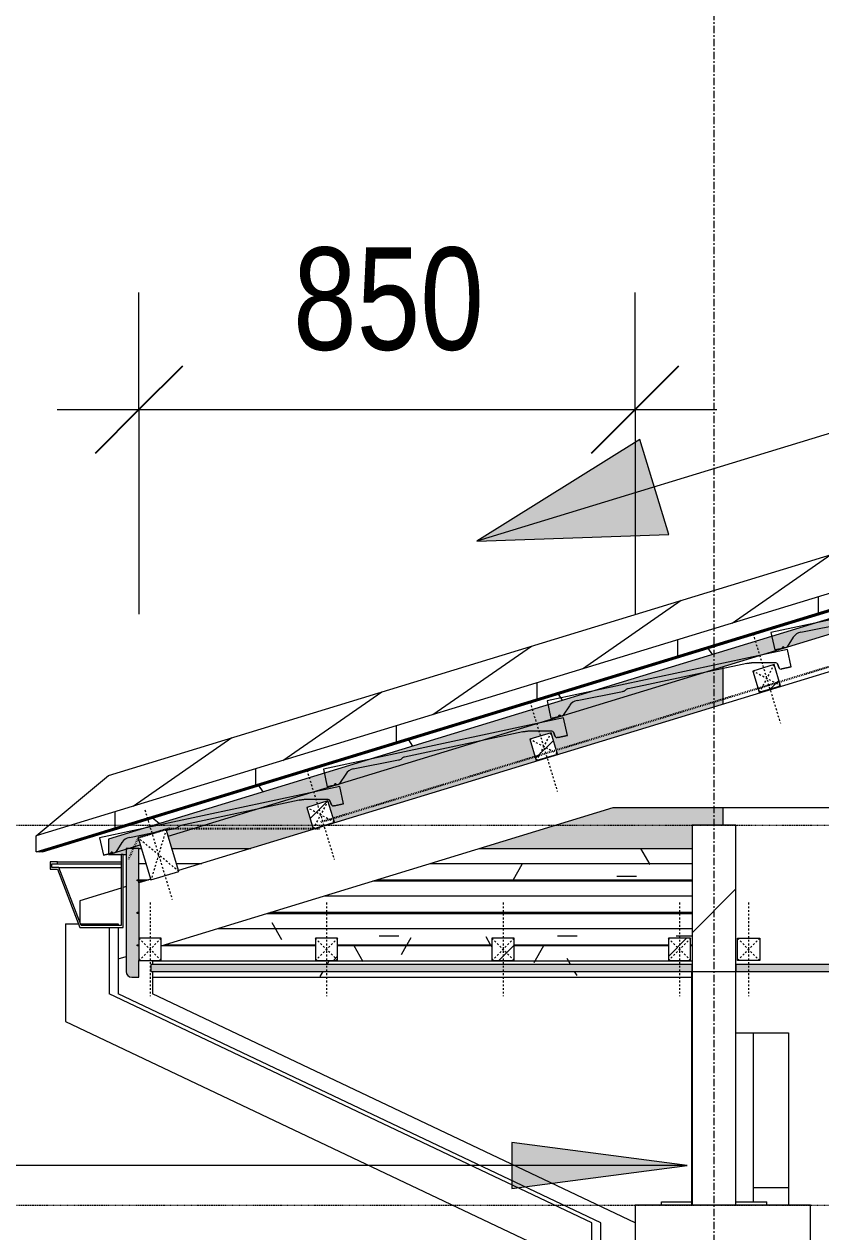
# Model space of a CAD drawing. Header units: millimetres. Extents: x -12186 to 152825, y -4386 to 9463.
# Drawn here: x -2076 to -714, y 2760 to 4824 of the extents above; entities that cross this region are included whole.
import ezdxf

# ---------------------------------------------------------------- set-up
doc = ezdxf.new("R2010")
doc.units = ezdxf.units.MM
for name, pattern in [('1000 Dashed', [2, 1, -1]), ('Dash', [6.35, 3.175, -3.175]), ('Dash 1_5mm', [3, 1.5, -1.5]), ('Grid Line', [22.225, 12.7, -3.175, 3.175, -3.175])]:
    doc.linetypes.add(name, pattern=pattern)
for name, color, linetype, lineweight in [('A-ANNO-DIMS', 211, 'Continuous', 5), ('A-ANNO-DIMS-100', 211, 'Continuous', 5), ('A-CLNG', 13, 'Continuous', 9), ('A-CLNG-PATT', 13, 'Continuous', 9), ('A-DETL', 90, 'Continuous', 5), ('A-DETL-GENF', 92, 'Continuous', 5), ('A-DETL-GENF-HDLN', 1, 'Dash', 5), ('A-DETL-THIN', 151, 'Continuous', 5), ('A-FLOR-LEVL', 51, 'Continuous', 5), ('A-GENM', 13, 'Continuous', 9), ('A-GLAZ', 151, 'Continuous', 9), ('A-GLAZ-CWMG', 51, 'Continuous', 5), ('A-ROOF', 132, 'Continuous', 9), ('A-ROOF-MCUT', 132, 'Continuous', 5), ('A-ROOF-OTLN', 132, 'Continuous', 9), ('A-ROOF-PATT', 132, 'Continuous', 9), ('A-WALL-PATT', 111, 'Continuous', 9), ('G-ANNO-DIMS', 111, 'Continuous', 5), ('G-ANNO-TEXT', 231, 'Continuous', 5), ('I-WALL', 2, 'Continuous', 9), ('S-BEAM', 12, 'Continuous', 5), ('S-COLS', 52, 'Continuous', 5), ('S-FSTN', 2, 'Continuous', 5), ('S-GRID', 1, 'Continuous', 5)]:
    doc.layers.add(name, color=color, linetype=linetype, lineweight=lineweight)
doc.styles.add('Arial_3', font='arial.ttf', dxfattribs={"width": 0.8, "height": 175})
doc.dimstyles.new('SVA_Arc_Length-1_8mm_BLUE', dxfattribs={"dimscale": 304.8, "dimtxt": 178.545395, "dimasz": 0.492126, "dimexe": 0.656168, "dimexo": 0.0625, "dimgap": 0.164042, "dimtad": 1, "dimdec": 0, "dimrnd": 5, "dimzin": 0, "dimdsep": 46, "dimtxsty": 'Arial_3', "dimblk1": 'OBLIQUE', "dimblk2": 'OBLIQUE', "dimsah": 1, "dimcen": 0.09, "dimdle": 0.459318, "dimazin": 0, "dimtfac": 1, "dimtdec": 4, "dimtix": 1, "dimtmove": 0, "dimatfit": 3, "dimfxl": 1.148294, "dimfxlon": 1, "dimtvp": 1, "dimtfill": 1, "dimtolj": 1, "dimtzin": 0, "dimarcsym": 2})
pattern_1 = [(50, (-1469.1, 2452.9), (728.737, -63.756), [76.2, -838.2]), (355, (-1469.1, 2452.9), (-140.972, 764.228), [60.96, -670.56]), (100.451, (-1408.4, 2447.6), (587.77, 700.467), [64.76, -712.36]), (46.184, (-1469.1, 2656.1), (1084.316, -168.17), [114.3, -1257.3]), (96.636, (-1378.7, 2642.1), (949.61, 989.71), [97.14, -1068.54]), (351.184, (-1469.1, 2656.1), (949.62, 989.7), [91.44, -1005.84]), (21, (-1367.5, 2605.3), (606.458, -409.06), [76.2, -838.2]), (326, (-1367.5, 2605.3), (247.208, 736.753), [60.96, -670.56]), (71.451, (-1317, 2571.2), (853.668, 327.685), [64.76, -712.36]), (37.5, (-1469.1, 2452.91), (12.3547, 338.22), [33.528, -628.904, 33.528, -647.192, -673.1]), (37.5, (-1469.1, 2452.91), (12.3547, 338.22), [-1343.152, 33.528, -639.572]), (7.5, (-1469.1, 2452.9), (267.279, 400.722), [33.528, -354.584, 33.528, -613.664, -256.54]), (7.5, (-1469.1, 2452.9), (267.279, 400.722), [-1035.304, 33.528, -223.012]), (327.5, (-1695.67, 2452.91), (542.3633, -22.9153), [33.528, -220.472, 33.528, -1810.512]), (327.5, (-1695.67, 2452.91), (542.3633, -22.9153), [-287.528, -758.952, 33.528, -1018.032]), (317.5, (-1797.28, 2452.9), (592.517, 101.707), [33.528, -296.672, 33.528, -492.76, -746.76]), (317.5, (-1797.28, 2452.9), (592.517, 101.707), [-856.488, 33.528, -713.232])]
pattern_2 = [(0, (-1469.11, 2452.91), (406.4, 101.6), [33.528, -271.272, 33.528, -271.272, -1625.6]), (0, (-1469.11, 2452.91), (406.4, 101.6), [-609.6, 33.528, -576.072, 33.528, -271.272, -711.2]), (0, (-1469.11, 2452.91), (406.4, 101.6), [-1524, 33.528, -169.672, 33.528, -474.472]), (120, (-1316.71, 2503.72), (-291.188, 301.153), [33.528, -271.272, 33.528, -271.272, -1625.6]), (120, (-1316.71, 2503.72), (-291.188, 301.153), [-609.6, 33.528, -576.072, 33.528, -271.272, -711.2]), (120, (-1316.71, 2503.72), (-291.188, 301.153), [-1524, 33.528, -169.672, 33.528, -474.472]), (240, (-1265.91, 2706.91), (-115.212, -402.753), [33.528, -271.272, 33.528, -1896.872]), (240, (-1265.91, 2706.91), (-115.212, -402.753), [-338.328, -271.272, 33.528, -576.072, -1016]), (240, (-1265.91, 2706.91), (-115.212, -402.753), [-1219.2, 33.528, -271.272, 33.528, -677.672]), (240, (-1265.91, 2706.91), (-115.212, -402.753), [-1557.528, -169.672, 33.528, -474.472])]
pattern_3 = [(45, (-1469.1, 2452.91), (-141.4214, 141.4214), [])]

# ---------------------------------------------------------------- blocks, each defined once
blk = doc.blocks.new('Downpipe - Downpipe-1373825-Section A-A')
at = {"layer": 'A-GENM', "lineweight": 5}
for p, q in [((-1930.1, 3286.5), (-1915.1, 3286.5)), ((-1915.1, 3286.5), (-1915.1, 3283.3)), ((-1915.1, 3280.1), (-1915.1, 3166.5)), ((-1090.1, 2775), (-1915.1, 3166.5)), ((-1090.1, 992), (-1090.1, 2775))]:
    blk.add_line(p, q, dxfattribs=at)
blk = doc.blocks.new('Downpipe - Downpipe-V204-Section A-A')
at = {"layer": 'A-GENM', "lineweight": 5}
for p, q in [((-1856.3, 3223.5), (-1856.3, 3217)), ((-1856.3, 3205), (-1856.3, 3166.5)), ((-1031.3, 2775), (-1856.3, 3166.5))]:
    blk.add_line(p, q, dxfattribs=at)
blk = doc.blocks.new('Downpipe - Downpipe-V205-Section A-A')
at = {"layer": 'A-GENM', "lineweight": 5}
for p, q in [((-2005.1, 3286.5), (-1983, 3286.5)), ((-2005.1, 3286.5), (-2005.1, 3119)), ((-1979.5, 3286.5), (-1930.1, 3286.5)), ((-1930.1, 3286.5), (-1930.1, 3283.3)), ((-1930.1, 3280.1), (-1930.1, 3166.5)), ((-1105.1, 2775), (-1930.1, 3166.5)), ((-2005.1, 3119), (-1180.1, 2727.6)), ((-1105.1, 990.2), (-1105.1, 2775))]:
    blk.add_line(p, q, dxfattribs=at)
blk = doc.blocks.new('Structural Connections 1 - Structural Connections 1-1359859-Section A-A')
at = {"layer": 'S-FSTN'}
h = blk.add_hatch(dxfattribs=at)
h.set_pattern_fill('FP_60', color=256, style=0, pattern_type=2)
h.set_pattern_definition(pattern_3)
h.paths.add_polyline_path([(22038.2, 3205), (22113.2, 3205), (22113.2, 3455), (22038.2, 3454.6), (22038.2, 3259.9)])
h.paths.add_polyline_path([(-881.8, 3205), (-858.8, 3205), (-858.8, 3455), (-933.8, 3455), (-933.8, 3205)])
for p, q in [((-858.8, 3455), (-933.8, 3455)), ((-933.8, 3455), (-933.8, 3205)), ((-858.8, 3205), (-858.8, 3455)), ((-933.8, 3205), (-858.8, 3205))]:
    blk.add_line(p, q, dxfattribs=at)
blk = doc.blocks.new('Timber Truss - Timber Truss-1376232-Section A-A')
at = {"layer": 'S-BEAM'}
for p, q in [((-1909.5, 3347.3), (-1980.3, 3325.6)), ((-1901.3, 3349.8), (-1906.3, 3348.2)), ((-1980.3, 3325.6), (-1980.3, 3288.9)), ((-1914.8, 3226.4), (-1901.3, 3230.5))]:
    blk.add_line(p, q, dxfattribs=at)
blk = doc.blocks.new('Rectangular Mullion - 30x75-1460575-Section A-A')
at = {"layer": 'A-GLAZ-CWMG'}
blk.add_line((-934, 2805), (-934, 3205), dxfattribs=at)
blk = doc.blocks.new('Rectangular Mullion - Sheerclip 15 - 75x50 Aluminium Top and Side A Edge Frame-1463168-Section A-A')
at = {"layer": 'A-GLAZ-CWMG'}
blk.add_line((-769.3, 2835), (-828.8, 2835), dxfattribs=at)
blk = doc.blocks.new('Rectangular Mullion - 30x75-1460576-Section A-A')
at = {"layer": 'A-GLAZ-CWMG'}
blk.add_line((-828.8, 2811), (-828.8, 3100), dxfattribs=at)
blk = doc.blocks.new('Windows 1 - Windows 1-1464804-Section A-A')
at = {"layer": 'A-GLAZ', "lineweight": 5}
for p, q in [((-986.3, 2811), (-934, 2811)), ((-986.3, 2805), (-986.3, 2811)), ((-858.8, 2811), (-806.3, 2811)), ((-806.3, 2805), (-806.3, 2811))]:
    blk.add_line(p, q, dxfattribs=at)
blk = doc.blocks.new('Repeating Detail - Timber _38 x 38_-372870-Section A-A')
at = {"layer": 'A-DETL-GENF'}
h = blk.add_hatch(dxfattribs=at)
h.set_pattern_fill('FP_60', color=256, style=0, pattern_type=2)
h.set_pattern_definition(pattern_3)
h.paths.add_polyline_path([(-818.9, 3682.1), (-782.5, 3693.2), (-793.7, 3729.5), (-830, 3718.4)])
h = blk.add_hatch(dxfattribs=at)
h.set_pattern_fill('FP_60', color=256, style=0, pattern_type=2)
h.set_pattern_definition(pattern_3)
h.paths.add_polyline_path([(-1200.2, 3565.5), (-1163.9, 3576.6), (-1175, 3612.9), (-1211.3, 3601.8)])
h = blk.add_hatch(dxfattribs=at)
h.set_pattern_fill('FP_60', color=256, style=0, pattern_type=2)
h.set_pattern_definition(pattern_3)
h.paths.add_polyline_path([(-1581.5, 3448.9), (-1545.2, 3460), (-1556.3, 3496.4), (-1592.6, 3485.3)])
for p, q in [((-793.7, 3729.5), (-830, 3718.4)), ((-830, 3718.4), (-818.9, 3682.1)), ((-782.5, 3693.2), (-793.7, 3729.5)), ((-818.9, 3682.1), (-782.5, 3693.2)), ((-1175, 3612.9), (-1211.3, 3601.8)), ((-1211.3, 3601.8), (-1200.2, 3565.5)), ((-1163.9, 3576.6), (-1175, 3612.9)), ((-1200.2, 3565.5), (-1163.9, 3576.6)), ((-1556.3, 3496.4), (-1592.6, 3485.3)), ((-1545.2, 3460), (-1556.3, 3496.4)), ((-1592.6, 3485.3), (-1581.5, 3448.9)), ((-1581.5, 3448.9), (-1545.2, 3460))]:
    blk.add_line(p, q, dxfattribs=at)
at = {"layer": 'A-DETL-GENF-HDLN'}
for p, q in [((-829.7, 3782.3), (-782.9, 3629.3)), ((-782.5, 3693.2), (-830, 3718.4)), ((-793.7, 3729.5), (-818.9, 3682.1)), ((-1211, 3665.7), (-1164.2, 3512.7)), ((-1163.9, 3576.6), (-1211.3, 3601.8)), ((-1175, 3612.9), (-1200.2, 3565.5)), ((-1592.3, 3549.1), (-1545.5, 3396.1)), ((-1556.3, 3496.4), (-1581.5, 3448.9)), ((-1545.2, 3460), (-1592.6, 3485.3))]:
    blk.add_line(p, q, dxfattribs=at)
blk = doc.blocks.new('Repeating Detail - Conc Roof Tile-372879-Section A-A')
at = {"layer": 'A-DETL-GENF'}
for p, q in [((-388.3, 3872.1), (-799, 3784.3)), ((-748, 3784.9), (-670.5, 3800.4)), ((-799, 3784.3), (-792.6, 3754.5)), ((-779.9, 3757.2), (-779.2, 3759.4)), ((-779.2, 3759.4), (-779.9, 3757.2)), ((-779.2, 3759.4), (-777.6, 3759.7)), ((-777.6, 3759.7), (-779.2, 3759.4)), ((-777.6, 3759.7), (-776, 3758)), ((-776, 3758), (-777.6, 3759.7)), ((-776, 3758), (-773.3, 3758.6)), ((-773.3, 3758.6), (-776, 3758)), ((-760.9, 3776.2), (-771.4, 3759.9)), ((-770.8, 3755.2), (-1181.5, 3667.3)), ((-792.6, 3754.5), (-779.9, 3757.2)), ((-779.9, 3757.2), (-792.6, 3754.5)), ((-764.5, 3725.4), (-770.8, 3755.2)), ((-840.4, 3731.6), (-1042.9, 3688.3)), ((-840.4, 3731.6), (-832.5, 3732.7)), ((-832.1, 3732.7), (-840.4, 3731.6)), ((-790.8, 3732.6), (-832.1, 3732.7)), ((-788.1, 3730.7), (-785.1, 3723.5)), ((-785.1, 3723.5), (-788.1, 3730.7)), ((-780.2, 3722), (-781.7, 3721.7)), ((-764.5, 3725.4), (-780.2, 3722)), ((-780.2, 3722), (-764.5, 3725.4)), ((-764.5, 3725.4), (-780.2, 3722)), ((-1130.5, 3668), (-1053, 3683.4)), ((-1181.5, 3667.3), (-1175.2, 3637.5)), ((-1143.4, 3659.2), (-1154, 3642.9)), ((-1153.4, 3638.2), (-1564.1, 3550.4)), ((-1175.2, 3637.5), (-1162.5, 3640.2)), ((-1162.5, 3640.2), (-1175.2, 3637.5)), ((-1162.5, 3640.2), (-1161.7, 3642.4)), ((-1161.7, 3642.4), (-1162.5, 3640.2)), ((-1161.7, 3642.4), (-1160.1, 3642.8)), ((-1160.1, 3642.8), (-1161.7, 3642.4)), ((-1160.1, 3642.8), (-1158.5, 3641.1)), ((-1158.5, 3641.1), (-1160.1, 3642.8)), ((-1158.5, 3641.1), (-1155.8, 3641.6)), ((-1155.8, 3641.6), (-1158.5, 3641.1)), ((-1147, 3608.4), (-1153.4, 3638.2)), ((-1223, 3614.7), (-1425.4, 3571.4)), ((-1223, 3614.7), (-1215, 3615.8)), ((-1214.6, 3615.8), (-1223, 3614.7)), ((-1173.4, 3615.6), (-1214.6, 3615.8)), ((-1170.6, 3613.8), (-1167.7, 3606.5)), ((-1167.7, 3606.5), (-1170.6, 3613.8)), ((-1162.8, 3605), (-1164.2, 3604.7)), ((-1147, 3608.4), (-1162.8, 3605)), ((-1162.8, 3605), (-1147, 3608.4)), ((-1147, 3608.4), (-1162.8, 3605)), ((-1513, 3551), (-1435.6, 3566.5)), ((-1564.1, 3550.4), (-1557.7, 3520.6)), ((-1525.9, 3542.3), (-1536.5, 3526)), ((-1535.9, 3521.3), (-1946.6, 3433.4)), ((-1557.7, 3520.6), (-1545, 3523.3)), ((-1545, 3523.3), (-1557.7, 3520.6)), ((-1545, 3523.3), (-1544.3, 3525.5)), ((-1544.3, 3525.5), (-1545, 3523.3)), ((-1544.3, 3525.5), (-1542.6, 3525.8)), ((-1542.6, 3525.8), (-1544.3, 3525.5)), ((-1542.6, 3525.8), (-1541.1, 3524.1)), ((-1541.1, 3524.1), (-1542.6, 3525.8)), ((-1541.1, 3524.1), (-1538.4, 3524.7)), ((-1538.4, 3524.7), (-1541.1, 3524.1)), ((-1529.5, 3491.5), (-1535.9, 3521.3)), ((-1605.5, 3497.7), (-1807.9, 3454.4)), ((-1605.5, 3497.7), (-1597.5, 3498.8)), ((-1597.2, 3498.8), (-1605.5, 3497.7)), ((-1555.9, 3498.7), (-1597.2, 3498.8)), ((-1553.1, 3496.8), (-1550.2, 3489.6)), ((-1550.2, 3489.6), (-1553.1, 3496.8)), ((-1529.5, 3491.5), (-1545.3, 3488.1)), ((-1545.3, 3488.1), (-1529.5, 3491.5)), ((-1529.5, 3491.5), (-1545.3, 3488.1)), ((-1545.3, 3488.1), (-1546.8, 3487.8)), ((-1832.7, 3446.6), (-1818.1, 3449.5)), ((-1946.6, 3433.4), (-1940.2, 3403.6)), ((-1895.6, 3434.1), (-1842.9, 3444.6)), ((-1927.5, 3406.3), (-1926.8, 3408.5)), ((-1926.8, 3408.5), (-1927.5, 3406.3)), ((-1926.8, 3408.5), (-1925.1, 3408.9)), ((-1925.1, 3408.9), (-1926.8, 3408.5)), ((-1925.1, 3408.9), (-1923.6, 3407.2)), ((-1923.6, 3407.2), (-1925.1, 3408.9)), ((-1923.6, 3407.2), (-1920.9, 3407.7)), ((-1920.9, 3407.7), (-1923.6, 3407.2)), ((-1908.4, 3425.3), (-1919, 3409)), ((-1940.2, 3403.6), (-1927.5, 3406.3)), ((-1927.5, 3406.3), (-1940.2, 3403.6))]:
    blk.add_line(p, q, dxfattribs=at)
for centre, radius, start, end in [((-744.1, 3765.3), 20, 101.2845, 147.0757), ((-773.9, 3761.5), 3, 282.0757, 327.0757), ((-773.9, 3761.5), 3, 282.0757, 327.0757), ((-790.8, 3729.6), 3, 22.0757, 89.8219), ((-782.3, 3724.6), 3, 202.0757, 282.0757), ((-782.3, 3724.6), 3, 202.0757, 282.0757), ((-1054.2, 3693.4), 10, 276.5757, 312.0411), ((-1040.8, 3678.5), 10, 102.0757, 132.0411), ((-1126.6, 3648.4), 20, 101.2845, 147.0757), ((-1156.5, 3644.6), 3, 282.0757, 327.0757), ((-1156.5, 3644.6), 3, 282.0757, 327.0757), ((-1173.4, 3612.6), 3, 22.0757, 89.8219), ((-1164.9, 3607.7), 3, 202.0757, 282.0757), ((-1164.9, 3607.7), 3, 202.0757, 282.0757), ((-1436.7, 3576.4), 10, 276.5757, 312.0411), ((-1423.3, 3561.6), 10, 102.0757, 132.0411), ((-1509.1, 3531.4), 20, 101.2845, 147.0757), ((-1539, 3527.6), 3, 282.0757, 327.0757), ((-1539, 3527.6), 3, 282.0757, 327.0757), ((-1555.9, 3495.7), 3, 22.0757, 89.8219), ((-1547.4, 3490.7), 3, 202.0757, 282.0757), ((-1547.4, 3490.7), 3, 202.0757, 282.0757), ((-1819.2, 3459.5), 10, 276.5757, 312.0411), ((-1805.8, 3444.6), 10, 102.0757, 132.0411), ((-1891.7, 3414.5), 20, 101.2845, 147.0757), ((-1921.5, 3410.7), 3, 282.0757, 327.0757), ((-1921.5, 3410.7), 3, 282.0757, 327.0757)]:
    blk.add_arc(centre, radius, start, end, dxfattribs=at)
blk = doc.blocks.new('Repeating Detail - Timber _50 x 75_-372872-Section A-A')
at = {"layer": 'A-DETL-GENF'}
for p, q in [((-1833, 3447.6), (-1880.8, 3433)), ((-1880.8, 3433), (-1858.9, 3361.3)), ((-1811.1, 3375.9), (-1833, 3447.6)), ((-1858.9, 3361.3), (-1811.1, 3375.9))]:
    blk.add_line(p, q, dxfattribs=at)
at = {"layer": 'A-DETL-GENF-HDLN'}
for p, q in [((-1869.3, 3481), (-1822.6, 3327.9)), ((-1811.1, 3375.9), (-1880.8, 3433)), ((-1833, 3447.6), (-1858.9, 3361.3))]:
    blk.add_line(p, q, dxfattribs=at)
blk = doc.blocks.new('Repeating Detail - Timber _38 x 38_-V211-Section A-A')
at = {"layer": 'A-DETL-GENF'}
h = blk.add_hatch(dxfattribs=at)
h.set_pattern_fill('FP_60', color=256, style=0, pattern_type=2)
h.set_pattern_definition(pattern_3)
h.paths.add_polyline_path([(-1539.7, 3223.5), (-1539.7, 3261.5), (-1577.7, 3261.5), (-1577.7, 3223.5)])
h = blk.add_hatch(dxfattribs=at)
h.set_pattern_fill('FP_60', color=256, style=0, pattern_type=2)
h.set_pattern_definition(pattern_3)
h.paths.add_polyline_path([(-1238, 3223.5), (-1238, 3261.5), (-1276, 3261.5), (-1276, 3223.5)])
h = blk.add_hatch(dxfattribs=at)
h.set_pattern_fill('FP_60', color=256, style=0, pattern_type=2)
h.set_pattern_definition(pattern_3)
h.paths.add_polyline_path([(-950.6, 3223.5), (-936.3, 3223.5), (-936.3, 3261.5), (-974.3, 3261.5), (-974.3, 3223.5)])
for p, q in [((-1841.3, 3261.5), (-1879.3, 3261.5)), ((-1879.3, 3261.5), (-1879.3, 3223.5)), ((-1841.3, 3223.5), (-1841.3, 3261.5)), ((-1539.7, 3261.5), (-1577.7, 3261.5)), ((-1577.7, 3261.5), (-1577.7, 3223.5)), ((-1539.7, 3223.5), (-1539.7, 3261.5)), ((-1238, 3261.5), (-1276, 3261.5)), ((-1276, 3261.5), (-1276, 3223.5)), ((-1238, 3223.5), (-1238, 3261.5)), ((-936.3, 3261.5), (-974.3, 3261.5)), ((-974.3, 3261.5), (-974.3, 3223.5)), ((-936.3, 3223.5), (-936.3, 3261.5)), ((-1879.3, 3223.5), (-1841.3, 3223.5)), ((-1577.7, 3223.5), (-1539.7, 3223.5)), ((-1276, 3223.5), (-1238, 3223.5)), ((-974.3, 3223.5), (-936.3, 3223.5))]:
    blk.add_line(p, q, dxfattribs=at)
at = {"layer": 'A-DETL-GENF-HDLN'}
for p, q in [((-1860.3, 3322.5), (-1860.3, 3162.5)), ((-1558.7, 3322.5), (-1558.7, 3162.5)), ((-1257, 3322.5), (-1257, 3162.5)), ((-955.3, 3322.5), (-955.3, 3162.5)), ((-1841.3, 3261.5), (-1879.3, 3223.5)), ((-1841.3, 3223.5), (-1879.3, 3261.5)), ((-1539.7, 3261.5), (-1577.7, 3223.5)), ((-1539.7, 3223.5), (-1577.7, 3261.5)), ((-1238, 3261.5), (-1276, 3223.5)), ((-1238, 3223.5), (-1276, 3261.5)), ((-936.3, 3261.5), (-974.3, 3223.5)), ((-936.3, 3223.5), (-974.3, 3261.5))]:
    blk.add_line(p, q, dxfattribs=at)
blk = doc.blocks.new('Repeating Detail - Timber _38 x 38_-V212-Section A-A')
at = {"layer": 'A-DETL-GENF'}
h = blk.add_hatch(dxfattribs=at)
h.set_pattern_fill('FP_60', color=256, style=0, pattern_type=2)
h.set_pattern_definition(pattern_3)
h.paths.add_polyline_path([(145.2, 3223.5), (183.2, 3223.5), (183.2, 3261.5), (145.2, 3261.5)])
for p, q in [((-856.3, 3223.5), (-856.3, 3261.5)), ((-856.3, 3261.5), (-818.3, 3261.5)), ((-818.3, 3261.5), (-818.3, 3223.5)), ((-522.5, 3223.5), (-522.5, 3261.5)), ((-522.5, 3261.5), (-484.5, 3261.5)), ((-484.5, 3261.5), (-484.5, 3223.5)), ((-188.7, 3223.5), (-188.7, 3261.5)), ((-188.7, 3261.5), (-150.7, 3261.5)), ((-150.7, 3261.5), (-150.7, 3223.5)), ((145.2, 3223.5), (145.2, 3261.5)), ((145.2, 3261.5), (183.2, 3261.5)), ((183.2, 3261.5), (183.2, 3223.5)), ((479, 3223.5), (479, 3261.5)), ((479, 3261.5), (517, 3261.5)), ((517, 3261.5), (517, 3223.5)), ((812.8, 3223.5), (812.8, 3261.5)), ((812.8, 3261.5), (850.8, 3261.5)), ((850.8, 3261.5), (850.8, 3223.5)), ((1146.7, 3223.5), (1146.7, 3261.5)), ((1146.7, 3261.5), (1184.7, 3261.5)), ((1184.7, 3261.5), (1184.7, 3223.5)), ((-818.3, 3223.5), (-856.3, 3223.5)), ((-484.5, 3223.5), (-522.5, 3223.5)), ((-150.7, 3223.5), (-188.7, 3223.5)), ((183.2, 3223.5), (145.2, 3223.5)), ((517, 3223.5), (479, 3223.5)), ((850.8, 3223.5), (812.8, 3223.5)), ((1184.7, 3223.5), (1146.7, 3223.5))]:
    blk.add_line(p, q, dxfattribs=at)
at = {"layer": 'A-DETL-GENF-HDLN'}
for p, q in [((-837.3, 3322.5), (-837.3, 3162.5)), ((-503.5, 3322.5), (-503.5, 3162.5)), ((-169.7, 3322.5), (-169.7, 3162.5)), ((164.2, 3322.5), (164.2, 3162.5)), ((498, 3322.5), (498, 3162.5)), ((831.8, 3322.5), (831.8, 3162.5)), ((1165.7, 3322.5), (1165.7, 3162.5)), ((-856.3, 3261.5), (-818.3, 3223.5)), ((-856.3, 3223.5), (-818.3, 3261.5)), ((-522.5, 3261.5), (-484.5, 3223.5)), ((-522.5, 3223.5), (-484.5, 3261.5)), ((-188.7, 3261.5), (-150.7, 3223.5)), ((-188.7, 3223.5), (-150.7, 3261.5)), ((145.2, 3261.5), (183.2, 3223.5)), ((145.2, 3223.5), (183.2, 3261.5)), ((479, 3261.5), (517, 3223.5)), ((479, 3223.5), (517, 3261.5)), ((812.8, 3261.5), (850.8, 3223.5)), ((812.8, 3223.5), (850.8, 3261.5)), ((1146.7, 3261.5), (1184.7, 3223.5)), ((1146.7, 3223.5), (1184.7, 3261.5))]:
    blk.add_line(p, q, dxfattribs=at)
blk = doc.blocks.new('DIMBLOCK6-Section A-A')
at = {"layer": 'A-ANNO-DIMS-100'}
for p, q in [((-1879.3, 4165.4), (-1879.3, 4365.4)), ((-1031.3, 4165.4), (-1031.3, 4365.4)), ((-2019.3, 4165.4), (-891.3, 4165.4)), ((-1879.3, 4165.4), (-1879.3, 3815.4)), ((-1031.3, 4165.4), (-1031.3, 3815.4))]:
    blk.add_line(p, q, dxfattribs=at)
at = {"layer": 'A-ANNO-DIMS-100', "lineweight": 25}
for p, q in [((-1879.3, 4165.4), (-1804.3, 4240.4)), ((-1031.3, 4165.4), (-956.3, 4240.4)), ((-1879.3, 4165.4), (-1954.3, 4090.4)), ((-1031.3, 4165.4), (-1106.3, 4090.4))]:
    blk.add_line(p, q, dxfattribs=at)
at = {"layer": 'A-ANNO-DIMS-100', "color": 0, "insert": (-1616, 4442.6), "char_height": 175, "width": 385.658, "attachment_point": 1, "line_spacing_factor": 0.941778, "style": 'Arial_3', "bg_fill": 3, "box_fill_scale": 1.25, "bg_fill_color": 256, "bg_fill_true_color": 13158600, "bg_fill_transparency": 0}
blk.add_mtext('850', dxfattribs=at)
blk = doc.blocks.new('_Oblique')
at = {"color": 0, "linetype": 'ByBlock', "lineweight": -2}
blk.add_line((-0.5, -0.5), (0.5, 0.5), dxfattribs=at)

msp = doc.modelspace()

# ---------------------------------------------------------------- hatches: boundary and pattern name
at = {"layer": 'A-CLNG-PATT', "lineweight": 5}
h = msp.add_hatch(dxfattribs=at)
h.set_pattern_fill('FP_43', color=256, style=0, pattern_type=2)
h.set_pattern_definition([(0, (-1469.107, 2452.915), (101.6, 25.4), [3.353, -72.847, 3.353, -72.847, -406.4]), (0, (-1469.107, 2452.915), (101.6, 25.4), [-152.4, 3.353, -149.047, 3.353, -72.847, -177.8]), (0, (-1469.107, 2452.915), (101.6, 25.4), [-381, 3.353, -47.447, 3.353, -123.647]), (120, (-1431.007, 2465.615), (-72.797045, 75.28818), [3.353, -72.847, 3.353, -72.847, -406.4]), (120, (-1431.007, 2465.615), (-72.797045, 75.28818), [-152.4, 3.353, -149.047, 3.353, -72.847, -177.8]), (120, (-1431.007, 2465.615), (-72.797045, 75.28818), [-381, 3.353, -47.447, 3.353, -123.647]), (240, (-1418.307, 2516.415), (-28.802955, -100.68818), [3.353, -72.847, 3.353, -72.847, -406.4]), (240, (-1418.307, 2516.415), (-28.802955, -100.68818), [-152.4, 3.353, -149.047, 3.353, -72.847, -177.8]), (240, (-1418.307, 2516.415), (-28.802955, -100.68818), [-381, 3.353, -47.447, 3.353, -123.647])])
h.paths.add_polyline_path([(22877.5, 3205), (23033.8, 3205), (23033.8, 3217), (22078.2, 3217), (22078.2, 3205), (22326.5, 3205)])
h.paths.add_polyline_path([(-1639.3, 3205), (-933.8, 3205), (-933.8, 3217), (-1859.3, 3217), (-1859.3, 3205)])
h.paths.add_polyline_path([(-858.8, 3205), (1184.7, 3205), (1184.7, 3217), (-858.8, 3217)])
at = {"layer": 'A-ROOF-PATT', "lineweight": 5}
h = msp.add_hatch(dxfattribs=at)
h.set_pattern_fill('FP_1', color=256, style=0, pattern_type=2)
h.set_pattern_definition(pattern_1)
h.paths.add_polyline_path([(23110.7, 3405), (23110.7, 3431.1), (16201.2, 5543.6), (15845.7, 5543.6), (15931.2, 5517.5), (16201.2, 5517.5), (23059.5, 3420.6)])
h.paths.add_polyline_path([(-1931.3, 3405), (-1877.3, 3421.5), (-1880.8, 3433), (-1833, 3447.6), (-1829.5, 3436.1), (4978.2, 5517.5), (15836.9, 5518.3), (15836.9, 5543.6), (4978.2, 5543.6), (-1931.3, 3431.1)])
h = msp.add_hatch(dxfattribs=at)
h.set_pattern_fill('FP_42', color=256, style=0, pattern_type=2)
h.set_pattern_definition([(34.74, (1267.3, 4485.295), (-143.142, -0.0011), [])])
h.paths.add_polyline_path([(-2055.1, 3436.8), (4414.7, 5414.8), (4414.7, 5429.7), (4505.2, 5482), (4541.8, 5519.2), (-1931.3, 3540.1), (-1980.3, 3499.2)])
h.paths.add_polyline_path([(4429.7, 5419.4), (4465.1, 5430.2), (4465.2, 5441.4), (4482.2, 5458.6), (4429.7, 5428.3)])
h = msp.add_hatch(dxfattribs=at)
h.set_pattern_fill('FP_41', color=256, style=0, pattern_type=2)
h.set_pattern_definition([(123.795, (1385.74, 4479.42), (-308.4, 0.001), [])])
h.paths.add_polyline_path([(-1844.8, 3457.6), (4465.9, 5387.2), (4445.4, 5393.4), (-1856, 3466.9)])
h.paths.add_polyline_path([(4601.4, 5428.4), (4676.2, 5451.3), (4654.8, 5469.1), (4596, 5451.1), (4601.4, 5428.5)])
h = msp.add_hatch(dxfattribs=at)
h.set_pattern_fill('FP_38', color=256, style=0, pattern_type=2)
h.set_pattern_definition([(90, (1205.43, 4427.54), (-240.416, 1e-14), [])])
h.paths.add_polyline_path([(-2055.1, 3424.6), (4414.7, 5402.9), (4414.7, 5414.8), (-2055.1, 3436.8)])
h.paths.add_polyline_path([(4429.7, 5407.2), (4465.8, 5418.3), (4464.5, 5430), (4429.7, 5419.4), (4429.7, 5417.9)])
h = msp.add_hatch(dxfattribs=at)
h.set_pattern_fill('FP_39', color=256, style=0, pattern_type=2)
h.set_pattern_definition([(90, (1205.43, 4413.8), (-240.416, 1e-14), [])])
h.paths.add_polyline_path([(-2055.1, 3409.3), (4465.9, 5403), (4465.2, 5418.1), (4429.7, 5407.2), (4429.7, 5402.9), (4414.7, 5402.6), (-2055.1, 3424.6)])
h = msp.add_hatch(dxfattribs=at)
h.set_pattern_fill('FP_40', color=256, style=0, pattern_type=2)
h.set_pattern_definition([(17, (1210.73, 4406.12), (-240.4161, 0.0001), [])])
h.paths.add_polyline_path([(-2044.5, 3409.3), (4476.5, 5403), (4465.6, 5402.9), (-2055.1, 3409.3)])
h = msp.add_hatch(dxfattribs=at)
h.set_pattern_fill('FP_19', color=256, style=0, pattern_type=2)
h.set_pattern_definition([(0, (0, 3556.464), (323.85, 44.557), [76.2, -63.5, 88.9, -38.1, -165.1]), (0, (0, 3556.464), (323.85, 44.557), [-266.7, 114.3, -50.8]), (0, (76.2, 3558.32), (323.85, 44.557), [63.5, -241.3, 50.8, -76.2]), (0, (228.6, 3553.68), (323.85, 44.557), [38.1, -393.7]), (90, (0, 3556.46), (-107.95, 44.557), [42.701, -135.529]), (90, (76.2, 3556.46), (-107.95, 44.557), [41.773, -136.457]), (90, (139.7, 3556.46), (-107.95, 44.557), [38.988, -139.242]), (90, (228.6, 3553.68), (-107.95, 44.557), [42.701, -135.529]), (90, (266.7, 3553.68), (-107.95, 44.557), [42.701, -135.529]), (90, (381, 3556.46), (-107.95, 44.557), [40.844, -137.385])])
h.paths.add_polyline_path([(-1931.3, 3405), (-1901.3, 3405), (-1901.3, 3414.2), (-1917.3, 3409.3)])
h.paths.add_polyline_path([(-1811.1, 3415), (-1687.9, 3415), (-881.3, 3661.6), (-881.3, 3726), (-1829.5, 3436.1), (-1823, 3415)])
h.paths.add_polyline_path([(-1880.8, 3415), (-1875.3, 3415), (-1877.3, 3421.5), (-1898.6, 3415), (-1882.3, 3415)])
h.paths.add_polyline_path([(-1069, 3415), (-933.8, 3415), (-933.8, 3455), (-881.3, 3455), (-881.3, 3485), (-1069, 3485), (-1298, 3415), (-1102.8, 3415)])
h.paths.add_polyline_path([(-1581.5, 3448.9), (-1592.6, 3485.3), (-1556.3, 3496.4), (-1545.2, 3460)])
h.paths.add_polyline_path([(7532.7, 3455), (7532.7, 3485), (3024.7, 3485), (3024.7, 3455), (7451.2, 3455)])
h.paths.add_polyline_path([(9623.4, 3455), (10346.5, 3455), (10248.4, 3485), (7802.7, 3485), (7802.7, 3455), (9104, 3455)])
h.paths.add_polyline_path([(10947.1, 3455), (10546, 3577.6), (10546, 3513.2), (10736.4, 3455)])
h.paths.add_polyline_path([(10506, 3525.4), (10506, 3589.9), (9796, 3806.9), (9796, 3754.7), (9756, 3754.7), (10249.1, 3604)])
h.paths.add_polyline_path([(-1200.2, 3565.5), (-1211.3, 3601.8), (-1175, 3612.9), (-1163.9, 3576.6)])
h.paths.add_polyline_path([(3024.7, 3599), (4414.6, 3599), (2666.7, 4562), (2666.7, 3959.6), (3024.7, 3959.6)])
h.paths.add_polyline_path([(8606.7, 3599), (9623.4, 3599), (9623.4, 3676.1), (8606.7, 3986.9), (8606.7, 3676.1)])
h.paths.add_polyline_path([(8492.7, 3599), (8492.7, 3963.3), (7802.7, 3807), (7802.7, 3599), (8382.9, 3599)])
h.paths.add_polyline_path([(4764.8, 3599), (6512.7, 3599), (6512.7, 4562), (4778.5, 3606.6)])
h.paths.add_polyline_path([(7451.2, 3599), (7532.7, 3599), (7532.7, 3745.8), (6884.6, 3599), (6900.2, 3599)])
h.paths.add_polyline_path([(9796, 3599), (9875.5, 3599), (9756, 3635.5), (9756, 3599)])
h.paths.add_polyline_path([(6626.7, 3657.4), (7532.7, 3862.7), (7532.7, 4315.3), (6626.7, 4592.3), (6626.7, 4055.3)])
h.paths.add_polyline_path([(4532.7, 3664.1), (4532.7, 5197.6), (2742.6, 4650.3), (4421, 3725.6)])
h.paths.add_polyline_path([(4646.7, 3664.1), (6436.7, 4650.3), (4646.7, 5197.6), (4646.7, 3924)])
h.paths.add_polyline_path([(9756, 3754.7), (9756, 3819.2), (9046, 4036.2), (9046, 3998.7), (9006, 3998.7), (9006, 4048.5), (8296, 4265.5), (8296, 4224.8), (8256, 4224.8), (8256, 4277.8), (7802.7, 4416.4), (7802.7, 4351.9), (9623.4, 3795.3)])
h.paths.add_polyline_path([(7802.7, 3923.9), (8382.9, 4055.3), (7802.7, 4232.7), (7802.7, 3924)])
h.paths.add_polyline_path([(2057.7, 3959.6), (2552.7, 3959.6), (2552.7, 4592.3), (2057.7, 4440.9), (2057.7, 4055.3)])
h.paths.add_polyline_path([(7532.7, 4434.5), (7532.7, 4444.3), (7506, 4444.3), (7506, 4507), (6796, 4724.1), (6796, 4678.2), (6756, 4678.2), (6756, 4736.3), (6046, 4953.4), (6046, 4918.2), (6006, 4918.2), (6006, 4965.6), (5296, 5182.7), (5296, 5137.3), (5256, 5137.3), (5256, 5194.9), (4589.7, 5398.7), (2057.7, 4624.6), (2057.7, 4560.1), (4589.7, 5334.2), (7506, 4442.6)])
h.paths.add_polyline_path([(2231.7, 4614.7), (2220.6, 4651.1), (2257, 4662.2), (2268.1, 4625.9)])
h.paths.add_polyline_path([(2613.1, 4731.3), (2601.9, 4767.7), (2638.3, 4778.8), (2649.4, 4742.4)])
h.paths.add_polyline_path([(2994.4, 4847.9), (2983.3, 4884.3), (3019.6, 4895.4), (3030.7, 4859)])
h.paths.add_polyline_path([(3375.7, 4964.5), (3364.6, 5000.8), (3400.9, 5011.9), (3412, 4975.6)])
h.paths.add_polyline_path([(3757, 5081.1), (3745.9, 5117.4), (3782.3, 5128.5), (3793.4, 5092.2)])
h.paths.add_polyline_path([(4138.4, 5197.7), (4127.2, 5234), (4163.6, 5245.1), (4174.7, 5208.8), (4145.6, 5199.9)])
h.paths.add_polyline_path([(4519.7, 5314.2), (4508.6, 5350.6), (4544.9, 5361.7), (4556, 5325.4), (4532.7, 5318.2)])
h = msp.add_hatch(dxfattribs=at)
h.set_pattern_fill('FP_44', color=256, style=0, pattern_type=2)
h.set_pattern_definition([(0, (-1469.1, 2452.91), (812.8, 203.2), [33.528, -576.072, 33.528, -3827.272]), (0, (-1469.1, 2452.91), (812.8, 203.2), [-643.128, -576.072, 33.528, -1185.672, -2032]), (0, (-1469.1, 2452.91), (812.8, 203.2), [-2438.4, 33.528, -576.072, 33.528, -1388.872]), (0, (-1469.1, 2452.91), (812.8, 203.2), [-3081.528, -372.872, 33.528, -982.472]), (120, (-1164.3, 2554.51), (-582.3764, 602.3054), [33.528, -576.072, 33.528, -3827.272]), (120, (-1164.3, 2554.51), (-582.3764, 602.3054), [-643.128, -576.072, 33.528, -1185.672, -2032]), (120, (-1164.3, 2554.51), (-582.3764, 602.3054), [-2438.4, 33.528, -576.072, 33.528, -1388.872]), (120, (-1164.3, 2554.51), (-582.3764, 602.3054), [-3081.528, -372.872, 33.528, -982.472]), (240, (-1062.7, 2960.91), (-230.4236, -805.5054), [33.528, -576.072, 33.528, -3827.272]), (240, (-1062.7, 2960.91), (-230.4236, -805.5054), [-643.128, -576.072, 33.528, -1185.672, -2032]), (240, (-1062.7, 2960.91), (-230.4236, -805.5054), [-2438.4, 33.528, -576.072, 33.528, -1388.872]), (240, (-1062.7, 2960.91), (-230.4236, -805.5054), [-3081.528, -372.872, 33.528, -982.472])])
h.paths.add_polyline_path([(-1879.3, 3195), (-1879.3, 3248.5), (-1882.3, 3248.5), (-1882.3, 3250.5), (-1879.3, 3250.5), (-1879.3, 3304), (-1882.3, 3304), (-1882.3, 3306), (-1879.3, 3306), (-1879.3, 3359.5), (-1882.3, 3359.5), (-1882.3, 3361.5), (-1879.3, 3361.5), (-1879.3, 3415), (-1901.3, 3415), (-1901.3, 3204.5), (-1898.5, 3197.8), (-1891.8, 3195)])
h.paths.add_polyline_path([(23058.7, 3195), (23071.2, 3195), (23077.9, 3197.8), (23080.7, 3204.5), (23080.7, 3415), (23058.7, 3414.5), (23059.5, 3361.5), (23061.7, 3361.5), (23061.7, 3359.5), (23058.7, 3359.5), (23058.7, 3306), (23061.7, 3306), (23061.7, 3304), (23058.7, 3304), (23058.7, 3250.5), (23061.7, 3250.5), (23061.7, 3248.5), (23058.7, 3248.5), (23058.7, 3219.2)])
h = msp.add_hatch(dxfattribs=at)
h.set_pattern_fill('FP_45', color=256, style=0, pattern_type=2)
h.set_pattern_definition(pattern_2)
h.paths.add_polyline_path([(-1879.3, 3361.5), (-1859.3, 3362.6), (-1875.3, 3415), (-1879.3, 3415), (-1879.3, 3392.7)])
h.paths.add_polyline_path([(-1473, 3361.5), (-933.8, 3361.5), (-933.8, 3415), (-1298, 3415), (-1370.8, 3392.7)])
h.paths.add_polyline_path([(-1811.5, 3377.2), (-1687.9, 3415), (-1823, 3415), (-1816.2, 3392.7)])
h = msp.add_hatch(dxfattribs=at)
h.set_pattern_fill('FP_49', color=256, style=0, pattern_type=2)
h.set_pattern_definition([(0, (4589.7, 3388.2), (0, 1200), []), (90, (4589.7, 3388.2), (-2400, 1e-13), [])])
h.paths.add_polyline_path([(-1879.3, 3361.5), (-1859.3, 3362.6), (-1875.3, 3415), (-1879.3, 3415), (-1879.3, 3392.7)])
h.paths.add_polyline_path([(-1473, 3361.5), (-933.8, 3361.5), (-933.8, 3415), (-1298, 3415), (-1370.8, 3392.7)])
h.paths.add_polyline_path([(-1811.5, 3377.2), (-1687.9, 3415), (-1823, 3415), (-1816.2, 3392.7)])
h = msp.add_hatch(dxfattribs=at)
h.set_pattern_fill('FP_45', color=256, style=0, pattern_type=2)
h.set_pattern_definition(pattern_2)
h.paths.add_polyline_path([(-933.8, 3359.5), (-933.8, 3361.5), (-1473, 3361.5), (-1479.5, 3359.5), (-950.6, 3359.5)])
h.paths.add_polyline_path([(-1881.6, 3359.5), (-1869.4, 3359.5), (-1862.9, 3361.5), (-1882.3, 3361.5), (-1882.3, 3359.5)])
h = msp.add_hatch(dxfattribs=at)
h.set_pattern_fill('FP_51', color=256, style=0, pattern_type=2)
h.set_pattern_definition([(0, (4589.7, 3360.5), (0, 1200), []), (90, (4589.7, 3360.5), (-2400, 1e-13), [])])
h.paths.add_polyline_path([(-933.8, 3359.5), (-933.8, 3361.5), (-1473, 3361.5), (-1479.5, 3359.5), (-950.6, 3359.5)])
h.paths.add_polyline_path([(-1881.6, 3359.5), (-1869.4, 3359.5), (-1862.9, 3361.5), (-1882.3, 3361.5), (-1882.3, 3359.5)])
h = msp.add_hatch(dxfattribs=at)
h.set_pattern_fill('FP_45', color=256, style=0, pattern_type=2)
h.set_pattern_definition(pattern_2)
h.paths.add_polyline_path([(-933.8, 3306), (-933.8, 3359.5), (-1479.5, 3359.5), (-1654.5, 3306), (-950.6, 3306)])
h.paths.add_polyline_path([(-1879.3, 3356.5), (-1869.4, 3359.5), (-1879.3, 3359.5)])
h = msp.add_hatch(dxfattribs=at)
h.set_pattern_fill('FP_53', color=256, style=0, pattern_type=2)
h.set_pattern_definition([(0, (4589.7, 3332.8), (0, 1200), []), (90, (4589.7, 3332.8), (-2400, 1e-13), [])])
h.paths.add_polyline_path([(-933.8, 3306), (-933.8, 3359.5), (-1479.5, 3359.5), (-1654.5, 3306), (-950.6, 3306)])
h.paths.add_polyline_path([(-1879.3, 3356.5), (-1869.4, 3359.5), (-1879.3, 3359.5)])
h = msp.add_hatch(dxfattribs=at)
h.set_pattern_fill('FP_45', color=256, style=0, pattern_type=2)
h.set_pattern_definition(pattern_2)
h.paths.add_polyline_path([(-1539.7, 3250.5), (-1276, 3250.5), (-1276, 3261.5), (-1238, 3261.5), (-1238, 3250.5), (-974.3, 3250.5), (-974.3, 3261.5), (-936.3, 3261.5), (-936.3, 3250.5), (-933.8, 3250.5), (-933.8, 3304), (-1661.1, 3304), (-1836, 3250.5), (-1577.7, 3250.5), (-1577.7, 3261.5), (-1539.7, 3261.5)])
h = msp.add_hatch(dxfattribs=at)
h.set_pattern_fill('FP_57', color=256, style=0, pattern_type=2)
h.set_pattern_definition([(0, (4589.7, 3277.2), (0, 1200), []), (90, (4589.7, 3277.2), (-2400, 1e-13), [])])
h.paths.add_polyline_path([(-1539.7, 3250.5), (-1276, 3250.5), (-1276, 3261.5), (-1238, 3261.5), (-1238, 3250.5), (-974.3, 3250.5), (-974.3, 3261.5), (-936.3, 3261.5), (-936.3, 3250.5), (-933.8, 3250.5), (-933.8, 3304), (-1661.1, 3304), (-1836, 3250.5), (-1577.7, 3250.5), (-1577.7, 3261.5), (-1539.7, 3261.5)])
h = msp.add_hatch(dxfattribs=at)
h.set_pattern_fill('FP_45', color=256, style=0, pattern_type=2)
h.set_pattern_definition(pattern_2)
h.paths.add_polyline_path([(-933.8, 3304), (-933.8, 3306), (-1654.5, 3306), (-1661.1, 3304), (-950.6, 3304)])
h = msp.add_hatch(dxfattribs=at)
h.set_pattern_fill('FP_55', color=256, style=0, pattern_type=2)
h.set_pattern_definition([(0, (4589.7, 3305), (0, 1200), []), (90, (4589.7, 3305), (-2400, 1e-13), [])])
h.paths.add_polyline_path([(-933.8, 3304), (-933.8, 3306), (-1654.5, 3306), (-1661.1, 3304), (-950.6, 3304)])
h = msp.add_hatch(dxfattribs=at)
h.set_pattern_fill('FP_45', color=256, style=0, pattern_type=2)
h.set_pattern_definition(pattern_2)
h.paths.add_polyline_path([(-1088.4, 3195), (-934, 3195), (-934, 3205), (-1856.3, 3205), (-1856.3, 3195), (-1363.8, 3195)])
h.paths.add_polyline_path([(-1841.3, 3217), (-933.8, 3217), (-934, 3248.5), (-936.3, 3248.5), (-936.3, 3223.5), (-974.3, 3223.5), (-974.3, 3248.5), (-1238, 3248.5), (-1238, 3223.5), (-1276, 3223.5), (-1276, 3248.5), (-1539.7, 3248.5), (-1539.7, 3223.5), (-1577.7, 3223.5), (-1577.7, 3248.5), (-1841.3, 3248.5), (-1841.3, 3223.5), (-1856.3, 3223.5), (-1856.3, 3217)])
h = msp.add_hatch(dxfattribs=at)
h.set_pattern_fill('FP_47', color=256, style=0, pattern_type=2)
h.set_pattern_definition([(0, (4589.7, 3221.8), (0, 1200), []), (90, (4589.7, 3221.8), (-2400, 1e-13), [])])
h.paths.add_polyline_path([(-1088.4, 3195), (-934, 3195), (-934, 3205), (-1856.3, 3205), (-1856.3, 3195), (-1363.8, 3195)])
h.paths.add_polyline_path([(-1841.3, 3217), (-933.8, 3217), (-934, 3248.5), (-936.3, 3248.5), (-936.3, 3223.5), (-974.3, 3223.5), (-974.3, 3248.5), (-1238, 3248.5), (-1238, 3223.5), (-1276, 3223.5), (-1276, 3248.5), (-1539.7, 3248.5), (-1539.7, 3223.5), (-1577.7, 3223.5), (-1577.7, 3248.5), (-1841.3, 3248.5), (-1841.3, 3223.5), (-1856.3, 3223.5), (-1856.3, 3217)])
h = msp.add_hatch(dxfattribs=at)
h.set_pattern_fill('FP_45', color=256, style=0, pattern_type=2)
h.set_pattern_definition(pattern_2)
h.paths.add_polyline_path([(-936.3, 3248.5), (-933.8, 3248.5), (-933.8, 3250.5), (-936.3, 3250.5)])
h.paths.add_polyline_path([(-1841.3, 3248.5), (-1577.7, 3248.5), (-1577.7, 3250.5), (-1836, 3250.5), (-1841.3, 3248.9)])
h.paths.add_polyline_path([(-974.3, 3248.5), (-974.3, 3250.5), (-1238, 3250.5), (-1238, 3248.5), (-1088.4, 3248.5)])
h.paths.add_polyline_path([(-1539.7, 3248.5), (-1276, 3248.5), (-1276, 3250.5), (-1539.7, 3250.5)])
h = msp.add_hatch(dxfattribs=at)
h.set_pattern_fill('FP_59', color=256, style=0, pattern_type=2)
h.set_pattern_definition([(0, (4589.7, 3249.5), (0, 1200), []), (90, (4589.7, 3249.5), (-2400, 1e-13), [])])
h.paths.add_polyline_path([(-936.3, 3248.5), (-933.8, 3248.5), (-933.8, 3250.5), (-936.3, 3250.5)])
h.paths.add_polyline_path([(-1841.3, 3248.5), (-1577.7, 3248.5), (-1577.7, 3250.5), (-1836, 3250.5), (-1841.3, 3248.9)])
h.paths.add_polyline_path([(-974.3, 3248.5), (-974.3, 3250.5), (-1238, 3250.5), (-1238, 3248.5), (-1088.4, 3248.5)])
h.paths.add_polyline_path([(-1539.7, 3248.5), (-1276, 3248.5), (-1276, 3250.5), (-1539.7, 3250.5)])
at = {"layer": 'A-WALL-PATT', "lineweight": 5}
h = msp.add_hatch(dxfattribs=at)
h.set_pattern_fill('FP_1', color=256, style=0, pattern_type=2)
h.set_pattern_definition(pattern_1)
h.paths.add_polyline_path([(-731.3, 2380), (-731.3, 2805), (-1031.3, 2805), (-1031.3, 2380), (-812.9, 2380)])
at = {"layer": 'G-ANNO-TEXT'}
msp.add_hatch(color=7, dxfattribs=at).paths.add_polyline_path([(-942.1, 2873.2), (-1242.1, 2912.7), (-1242.1, 2833.7)])

# ---------------------------------------------------------------- linework, layer by layer
at = {"layer": 'A-CLNG'}
for p, q in [((-933.8, 3217), (-1859.3, 3217)), ((-1859.3, 3217), (-1859.3, 3205)), ((-1859.3, 3205), (-933.8, 3205)), ((-933.8, 3205), (-933.8, 3217)), ((1184.7, 3217), (-858.8, 3217)), ((-858.8, 3217), (-858.8, 3205)), ((-858.8, 3205), (1184.7, 3205))]:
    msp.add_line(p, q, dxfattribs=at)
at = {"layer": 'A-DETL', "linetype": 'Dash 1_5mm', "lineweight": 25}
for p, q in [((-1568.5, 3460.5), (1185.7, 4302.5)), ((-1827.2, 3449.4), (-1880.8, 3433)), ((-1827.2, 3449.4), (-1568.9, 3449.4)), ((-1880.8, 3433), (-1897.5, 3396.7))]:
    msp.add_line(p, q, dxfattribs=at)
at = {"layer": 'A-DETL-THIN'}
for p, q in [((1196.7, 4296.9), (-1811.5, 3377.2)), ((-1841.3, 3248.9), (-1069, 3485)), ((-1069, 3485), (1196.7, 3485)), ((-1859.3, 3362.6), (-1879.3, 3356.5)), ((-1879.3, 3356.5), (-1879.3, 3261.5))]:
    msp.add_line(p, q, dxfattribs=at)
at = {"layer": 'A-FLOR-LEVL', "linetype": '1000 Dashed'}
for p, q in [((-12186, 3455), (31070.6, 3455)), ((-12186, 2805), (32340.6, 2805))]:
    msp.add_line(p, q, dxfattribs=at)
at = {"layer": 'A-ROOF'}
for p, q in [((5151.2, 5596.5), (-1931.3, 3431.1)), ((-1829.5, 3436.1), (1184.7, 4357.7)), ((-1931.3, 3431.1), (-1931.3, 3405)), ((-1931.3, 3405), (-1877.3, 3421.5)), ((-1931.3, 3405), (-1909.5, 3405))]:
    msp.add_line(p, q, dxfattribs=at)
at = {"layer": 'A-ROOF-MCUT'}
for p, q in [((-1879.3, 3415), (-1901.3, 3415)), ((-1901.3, 3415), (-1901.3, 3204.5)), ((-1879.3, 3361.5), (-1879.3, 3415)), ((-2018.6, 3392.3), (-2031.3, 3392.3)), ((-2031.3, 3392.3), (-2031.3, 3379.6)), ((-2028.2, 3382.8), (-2028.2, 3389.1)), ((-2028.2, 3389.1), (-2018.6, 3389.1)), ((-2018.6, 3389.1), (-2018.6, 3392.3)), ((-1906.3, 3405), (-1909.5, 3405)), ((-1909.5, 3405), (-1909.5, 3283.3)), ((-1906.3, 3280.1), (-1906.3, 3405)), ((-2031.3, 3379.6), (-2018.6, 3379.6)), ((-2016.3, 3382.8), (-2028.2, 3382.8)), ((-2018.6, 3379.6), (-1980.5, 3280.1)), ((-1978.2, 3283.3), (-2016.3, 3382.8)), ((-1882.3, 3359.5), (-1882.3, 3361.5)), ((-1882.3, 3361.5), (-1879.3, 3361.5)), ((-1879.3, 3359.5), (-1882.3, 3359.5)), ((-1879.3, 3356.5), (-1879.3, 3359.5)), ((-1882.3, 3304), (-1882.3, 3306)), ((-1882.3, 3306), (-1879.3, 3306)), ((-1879.3, 3304), (-1882.3, 3304)), ((-1909.5, 3283.3), (-1978.2, 3283.3)), ((-1980.5, 3280.1), (-1906.3, 3280.1)), ((-1882.3, 3248.5), (-1882.3, 3250.5)), ((-1882.3, 3250.5), (-1879.3, 3250.5)), ((-1879.3, 3248.5), (-1882.3, 3248.5)), ((-1879.3, 3195), (-1879.3, 3223.5)), ((-1891.8, 3195), (-1879.3, 3195))]:
    msp.add_line(p, q, dxfattribs=at)
msp.add_arc((-1891.8, 3204.5), 9.5, 180, 270, dxfattribs=at)
at = {"layer": 'A-ROOF-OTLN', "lineweight": 5}
for p, q in [((-1931.3, 3540.1), (4541.8, 5519.2)), ((4414.7, 5414.8), (-2055.1, 3436.8)), ((-2055.1, 3409.3), (4465.9, 5403)), ((-2044.5, 3409.3), (4476.5, 5403)), ((-2055.1, 3436.8), (-1931.3, 3540.1)), ((-1844.8, 3457.6), (-1856, 3466.9)), ((-2055.1, 3409.3), (-2055.1, 3436.8)), ((-2044.5, 3409.3), (-2055.1, 3409.3)), ((-1879.3, 3415), (-1875.3, 3415)), ((-1823, 3415), (-1687.9, 3415)), ((-1298, 3415), (-933.8, 3415)), ((-2018.6, 3392.3), (-1909.5, 3392.3)), ((-2018.6, 3389.1), (-1909.5, 3389.1)), ((-1906.3, 3405), (-1901.3, 3405)), ((-2016.3, 3382.8), (-1909.5, 3382.8)), ((-1879.3, 3361.5), (-1862.9, 3361.5)), ((-1879.3, 3359.5), (-1869.4, 3359.5)), ((-1479.5, 3359.5), (-933.8, 3359.5)), ((-1473, 3361.5), (-933.8, 3361.5)), ((-1661.1, 3304), (-933.8, 3304)), ((-1654.5, 3306), (-933.8, 3306)), ((-1577.7, 3248.5), (-1841.3, 3248.5)), ((-1836, 3250.5), (-1577.7, 3250.5)), ((-1539.7, 3250.5), (-1276, 3250.5)), ((-1276, 3248.5), (-1539.7, 3248.5)), ((-1238, 3250.5), (-974.3, 3250.5)), ((-974.3, 3248.5), (-1238, 3248.5)), ((-936.3, 3250.5), (-933.8, 3250.5)), ((-933.8, 3248.5), (-936.3, 3248.5)), ((-1856.3, 3195), (-934, 3195))]:
    msp.add_line(p, q, dxfattribs=at)
at = {"layer": 'G-ANNO-TEXT', "color": 7}
for p, q in [((-942.1, 2873.2), (-1242.1, 2912.7)), ((-1242.1, 2912.7), (-1242.1, 2833.7)), ((-942.1, 2873.2), (-3647.2, 2873.2)), ((-1242.1, 2833.7), (-942.1, 2873.2))]:
    msp.add_line(p, q, dxfattribs=at)
at = {"layer": 'I-WALL'}
for p, q in [((-881.3, 3726), (-881.3, 3661.6)), ((-881.3, 3485), (-881.3, 3455)), ((-858.8, 3100), (-769.3, 3100))]:
    msp.add_line(p, q, dxfattribs=at)
at = {"layer": 'I-WALL', "color": 8}
msp.add_line((-769.3, 3100), (-769.3, 2805), dxfattribs=at)
at = {"layer": 'I-WALL', "lineweight": 18}
for p, q in [((-1031.3, 2805), (-1031.3, 2380)), ((-731.3, 2805), (-1031.3, 2805)), ((-731.3, 2380), (-731.3, 2805))]:
    msp.add_line(p, q, dxfattribs=at)
at = {"layer": 'S-COLS'}
for p, q in [((-933.8, 3205), (-933.8, 2805)), ((-858.8, 2805), (-858.8, 3205))]:
    msp.add_line(p, q, dxfattribs=at)
at = {"layer": 'S-GRID', "linetype": 'Grid Line'}
msp.add_line((-896.3, -1058.6), (-896.3, 8085.3), dxfattribs=at)

# ---------------------------------------------------------------- block references
at = {"layer": 'A-DETL-GENF'}
for name in ['Repeating Detail - Timber _38 x 38_-372870-Section A-A', 'Repeating Detail - Conc Roof Tile-372879-Section A-A', 'Repeating Detail - Timber _50 x 75_-372872-Section A-A', 'Repeating Detail - Timber _38 x 38_-V211-Section A-A', 'Repeating Detail - Timber _38 x 38_-V212-Section A-A']:
    msp.add_blockref(name, (0, 0), dxfattribs=at)
at = {"layer": 'A-GENM', "lineweight": 5}
for name in ['Downpipe - Downpipe-V205-Section A-A', 'Downpipe - Downpipe-1373825-Section A-A', 'Downpipe - Downpipe-V204-Section A-A']:
    msp.add_blockref(name, (0, 0), dxfattribs=at)
at = {"layer": 'A-GLAZ', "lineweight": 5}
msp.add_blockref('Windows 1 - Windows 1-1464804-Section A-A', (0, 0), dxfattribs=at)
at = {"layer": 'A-GLAZ-CWMG'}
for name in ['Rectangular Mullion - 30x75-1460575-Section A-A', 'Rectangular Mullion - 30x75-1460576-Section A-A', 'Rectangular Mullion - Sheerclip 15 - 75x50 Aluminium Top and Side A Edge Frame-1463168-Section A-A']:
    msp.add_blockref(name, (0, 0), dxfattribs=at)
at = {"layer": 'S-BEAM'}
msp.add_blockref('Timber Truss - Timber Truss-1376232-Section A-A', (0, 0), dxfattribs=at)
at = {"layer": 'S-FSTN'}
msp.add_blockref('Structural Connections 1 - Structural Connections 1-1359859-Section A-A', (0, 0), dxfattribs=at)

# ---------------------------------------------------------------- next in the draw order: dimensions: what is measured, and where the dimension line sits
at = {"layer": 'A-ANNO-DIMS'}
dim = msp.add_linear_dim(base=(-1031.3, 4165.4), p1=(-1879.3, 3815.4), p2=(-1031.3, 3815.4), dimstyle='SVA_Arc_Length-1_8mm_BLUE', override={"dimpost": '<>', "dimfxl": 848}, dxfattribs=at)
dim.commit()
dim.dimension.update_dxf_attribs({"geometry": 'DIMBLOCK6-Section A-A', "text_midpoint": (-1455.3, 4304.7)})

# ---------------------------------------------------------------- next in the draw order: hatches: boundary and pattern name
at = {"layer": 'G-ANNO-DIMS'}
msp.add_hatch(color=256, dxfattribs=at).paths.add_polyline_path([(-1302, 3940.3), (-973.5, 3951.8), (-1023.2, 4114.5)])

# ---------------------------------------------------------------- next in the draw order: linework, layer by layer
for p, q in [((1088.8, 4671.2), (-1302, 3940.3)), ((-1023.2, 4114.5), (-1302, 3940.3)), ((-973.5, 3951.8), (-1023.2, 4114.5)), ((-1302, 3940.3), (-973.5, 3951.8))]:
    msp.add_line(p, q, dxfattribs=at)

doc.saveas('drawing.dxf')
